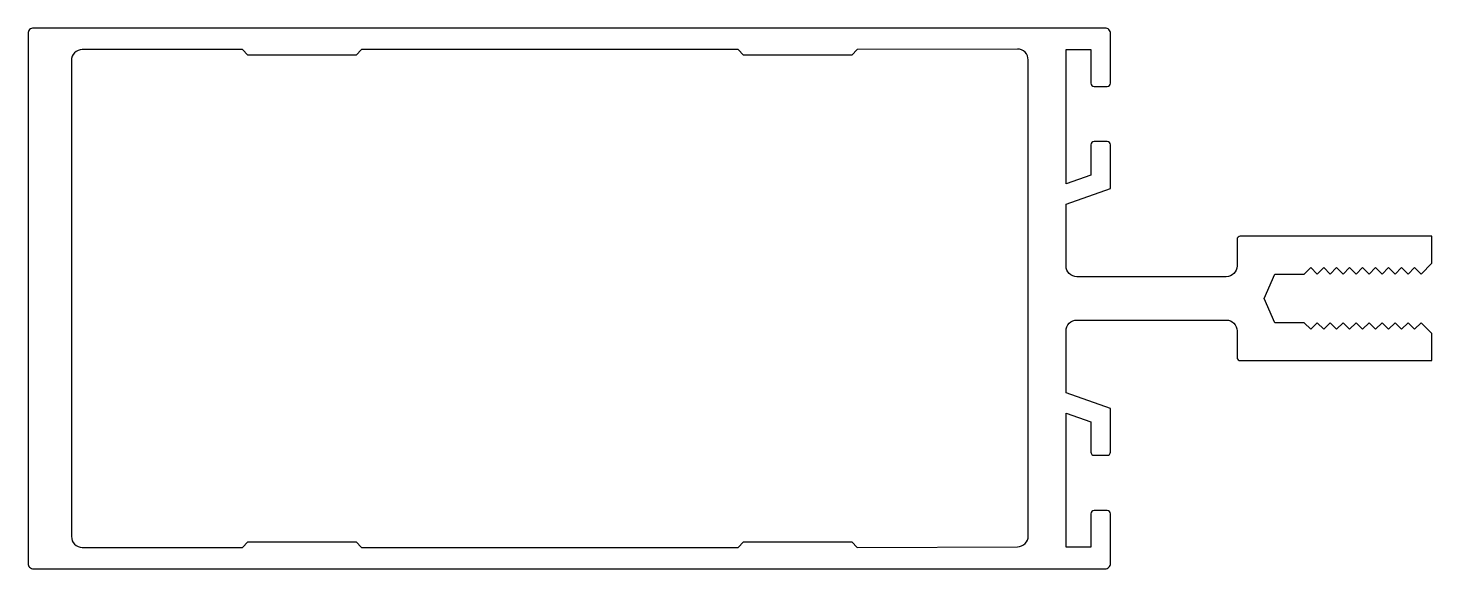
# Model space of a CAD drawing. Extents: x 53 to 183, y 100 to 150.
import ezdxf

# ---------------------------------------------------------------- set-up
doc = ezdxf.new("R2010")
doc.units = 0
doc.header["$LTSCALE"] = 15
doc.layers.get('0').update_dxf_attribs({"linetype": 'CONTINUOUS'})
doc.layers.add('ANA', color=220, linetype='CONTINUOUS')

msp = doc.modelspace()

# ---------------------------------------------------------------- linework, layer by layer
at = {"color": 0, "linetype": 'BYBLOCK'}
msp.add_lwpolyline([(145.26, 146.56, 0.414214), (144.26, 147.56), (129.46, 147.51), (128.96, 147.01), (118.96, 147.01), (118.46, 147.51), (83.66, 147.51), (83.66, 147.51), (83.16, 147.01), (73.16, 147.01), (72.66, 147.51), (57.86, 147.51, 0.414214), (56.86, 146.51), (56.87, 102.5, 0.414214), (57.87, 101.5), (72.67, 101.5), (73.17, 102), (83.17, 102), (83.67, 101.5), (118.47, 101.5), (118.97, 102), (128.97, 102), (129.47, 101.5), (144.27, 101.56, 0.414214), (145.27, 102.56)], format="xyb", close=True, dxfattribs=at)
at = {"layer": 'ANA', "color": 0}
msp.add_lwpolyline([(177.36, 121.66), (176.76, 122.26), (176.16, 121.66), (175.56, 122.26), (174.96, 121.66), (174.36, 122.26), (173.76, 121.66), (173.16, 122.26), (172.56, 121.66), (171.96, 122.26), (171.36, 121.66), (170.76, 122.26), (168.06, 122.26), (167.06, 124.51), (168.06, 126.76), (170.76, 126.76), (171.36, 127.36), (171.96, 126.76), (172.56, 127.36), (173.16, 126.76), (173.76, 127.36), (174.36, 126.76), (174.96, 127.36), (175.56, 126.76), (176.16, 127.36), (176.76, 126.76), (177.36, 127.36), (177.96, 126.76), (178.56, 127.36), (179.16, 126.76), (179.76, 127.36), (180.36, 126.76), (180.96, 127.36), (181.56, 126.76), (182.56, 127.76), (182.56, 130.26), (164.86, 130.26, 0.414214), (164.56, 129.96), (164.56, 127.51, -0.414214), (163.56, 126.51), (149.76, 126.51, -0.414214), (148.76, 127.51), (148.76, 133.22), (152.86, 134.68), (152.86, 138.71, 0.414214), (152.56, 139.01), (151.36, 139.01, 0.414214), (151.06, 138.71), (151.06, 135.91), (148.76, 135.12), (148.76, 147.51), (151.06, 147.51), (151.06, 144.41, 0.414214), (151.36, 144.11), (152.56, 144.11, 0.414214), (152.86, 144.41), (152.86, 149.01, 0.414214), (152.36, 149.51), (53.36, 149.51, 0.414214), (52.86, 149.01), (52.86, 124.51), (52.86, 100.01, 0.414214), (53.36, 99.51), (152.36, 99.51, 0.414214), (152.86, 100.01), (152.86, 104.61, 0.414214), (152.56, 104.91), (151.36, 104.91, 0.414214), (151.06, 104.61), (151.06, 101.51), (148.76, 101.51), (148.76, 113.89), (151.06, 113.1), (151.06, 110.31, 0.414214), (151.36, 110.01), (152.56, 110.01, 0.414214), (152.86, 110.31), (152.86, 114.33), (148.76, 115.79), (148.76, 121.51, -0.414214), (149.76, 122.51), (163.56, 122.51, -0.414214), (164.56, 121.51), (164.56, 119.06, 0.414214), (164.86, 118.76), (182.56, 118.76), (182.56, 121.26), (181.56, 122.26), (180.96, 121.66), (180.36, 122.26), (179.76, 121.66), (179.16, 122.26), (178.56, 121.66), (177.96, 122.26)], format="xyb", close=True, dxfattribs=at)

doc.saveas('drawing.dxf')
